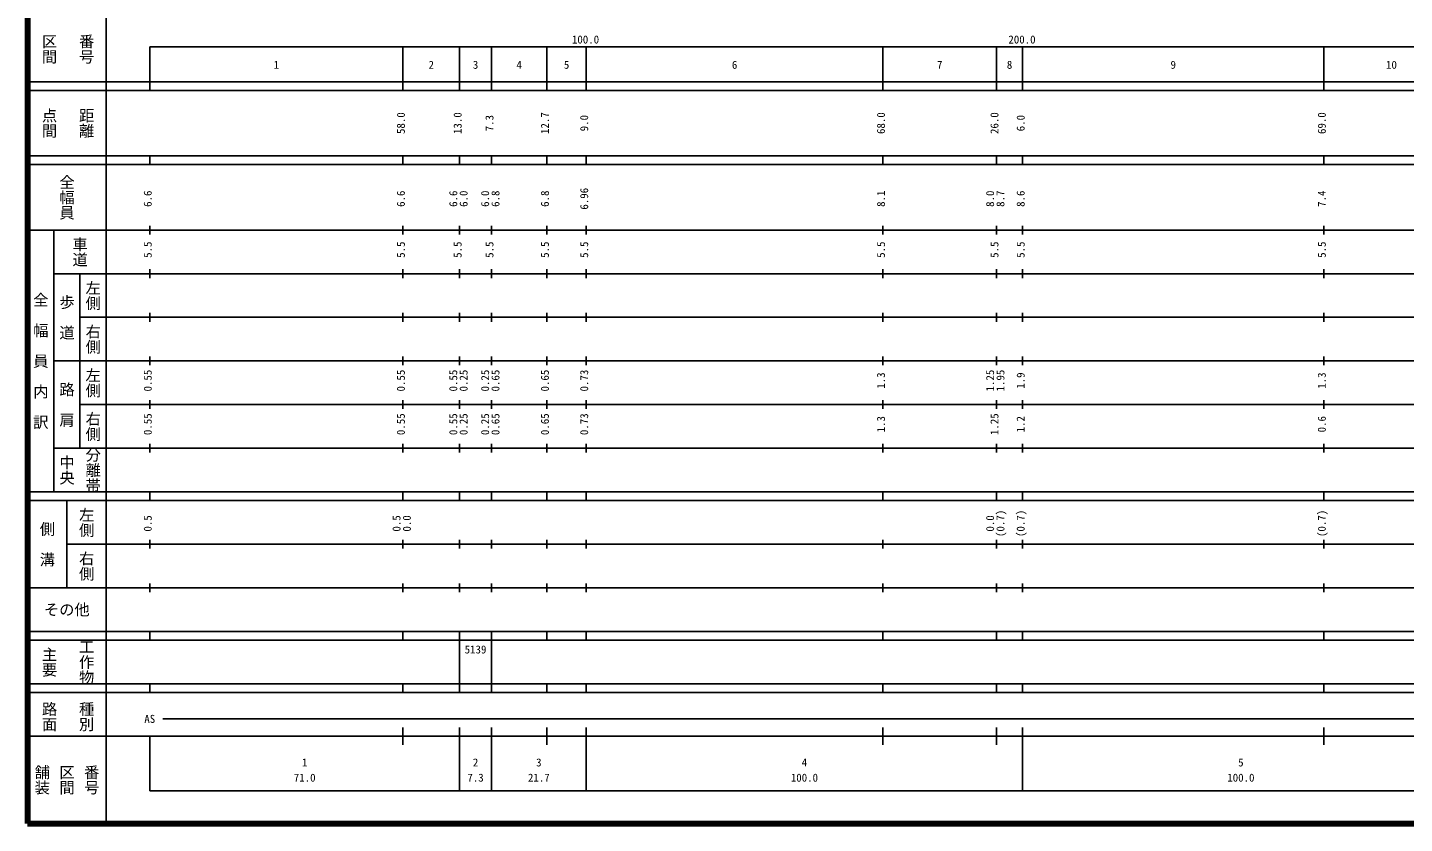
# Model space of a CAD drawing. Units: millimetres on the paper, enlarged 1000 times. Extents: x 40000 to 680000, y 20000 to 380000.
# Drawn here: x 40000 to 355479, y 20000 to 202409 of the extents above; entities that cross this region are included whole.
import ezdxf
from ezdxf.enums import TextEntityAlignment as Align

# ---------------------------------------------------------------- set-up
doc = ezdxf.new("R2010")
doc.units = ezdxf.units.MM
doc.header["$LTSCALE"] = 1000
doc.layers.add('M-TTL', color=2, linetype='Continuous', lineweight=140)
doc.layers.add('M-TTL-BAND', color=7, linetype='Continuous', lineweight=25)
doc.styles.add('@ＭＳ ゴシック', font='')
doc.styles.add('ＭＳ ゴシック', font='')
doc.styles.get('@ＭＳ ゴシック').set_extended_font_data('@MS Gothic')
doc.styles.get('ＭＳ ゴシック').set_extended_font_data('MS Gothic')

msp = doc.modelspace()

# ---------------------------------------------------------------- linework, layer by layer
at = {"layer": 'M-TTL'}
for p, q in [((40000, 380000), (40000, 20000)), ((40000, 20000), (680000, 20000))]:
    msp.add_line(p, q, dxfattribs=at)
at = {"layer": 'M-TTL-BAND'}
for p, q in [((58000, 370000), (58000, 20000)), ((68000, 198000), (579000, 198000)), ((68000, 198000), (68000, 188000)), ((126000, 188000), (126000, 198000)), ((139000, 188000), (139000, 198000)), ((146300, 188000), (146300, 198000)), ((159000, 188000), (159000, 198000)), ((168000, 188000), (168000, 198000)), ((236000, 188000), (236000, 198000)), ((262000, 188000), (262000, 198000)), ((268000, 188000), (268000, 198000)), ((337000, 188000), (337000, 198000)), ((40000, 190000), (579000, 190000)), ((40000, 188000), (579000, 188000)), ((40000, 173000), (579000, 173000)), ((40000, 171000), (579000, 171000)), ((68000, 171000), (68000, 173000)), ((126000, 171000), (126000, 173000)), ((139000, 171000), (139000, 173000)), ((146300, 171000), (146300, 173000)), ((159000, 171000), (159000, 173000)), ((168000, 171000), (168000, 173000)), ((236000, 171000), (236000, 173000)), ((262000, 171000), (262000, 173000)), ((268000, 171000), (268000, 173000)), ((337000, 171000), (337000, 173000)), ((40000, 156000), (579000, 156000)), ((46000, 96000), (46000, 156000)), ((68000, 155000), (68000, 157000)), ((126000, 155000), (126000, 157000)), ((139000, 155000), (139000, 157000)), ((146300, 155000), (146300, 157000)), ((159000, 155000), (159000, 157000)), ((168000, 155000), (168000, 157000)), ((236000, 155000), (236000, 157000)), ((262000, 155000), (262000, 157000)), ((268000, 155000), (268000, 157000)), ((337000, 155000), (337000, 157000)), ((46000, 146000), (579000, 146000)), ((52000, 146000), (52000, 106000)), ((68000, 145000), (68000, 147000)), ((126000, 145000), (126000, 147000)), ((139000, 145000), (139000, 147000)), ((146300, 145000), (146300, 147000)), ((159000, 145000), (159000, 147000)), ((168000, 145000), (168000, 147000)), ((236000, 145000), (236000, 147000)), ((262000, 145000), (262000, 147000)), ((268000, 145000), (268000, 147000)), ((337000, 145000), (337000, 147000)), ((52000, 136000), (579000, 136000)), ((68000, 135000), (68000, 137000)), ((126000, 135000), (126000, 137000)), ((139000, 135000), (139000, 137000)), ((146300, 135000), (146300, 137000)), ((159000, 135000), (159000, 137000)), ((168000, 135000), (168000, 137000)), ((236000, 135000), (236000, 137000)), ((262000, 135000), (262000, 137000)), ((268000, 135000), (268000, 137000)), ((337000, 135000), (337000, 137000)), ((68000, 125000), (68000, 127000)), ((126000, 125000), (126000, 127000)), ((139000, 125000), (139000, 127000)), ((146300, 125000), (146300, 127000)), ((159000, 125000), (159000, 127000)), ((168000, 125000), (168000, 127000)), ((236000, 125000), (236000, 127000)), ((262000, 125000), (262000, 127000)), ((268000, 125000), (268000, 127000)), ((337000, 125000), (337000, 127000)), ((46000, 126000), (579000, 126000)), ((68000, 115000), (68000, 117000)), ((126000, 115000), (126000, 117000)), ((139000, 115000), (139000, 117000)), ((146300, 115000), (146300, 117000)), ((159000, 115000), (159000, 117000)), ((168000, 115000), (168000, 117000)), ((236000, 115000), (236000, 117000)), ((262000, 115000), (262000, 117000)), ((268000, 115000), (268000, 117000)), ((337000, 115000), (337000, 117000)), ((52000, 116000), (579000, 116000)), ((46000, 106000), (579000, 106000)), ((68000, 105000), (68000, 107000)), ((126000, 105000), (126000, 107000)), ((139000, 105000), (139000, 107000)), ((146300, 105000), (146300, 107000)), ((159000, 105000), (159000, 107000)), ((168000, 105000), (168000, 107000)), ((236000, 105000), (236000, 107000)), ((262000, 105000), (262000, 107000)), ((268000, 105000), (268000, 107000)), ((337000, 105000), (337000, 107000)), ((40000, 96000), (579000, 96000)), ((68000, 94000), (68000, 96000)), ((126000, 94000), (126000, 96000)), ((139000, 94000), (139000, 96000)), ((146300, 94000), (146300, 96000)), ((159000, 94000), (159000, 96000)), ((168000, 94000), (168000, 96000)), ((236000, 94000), (236000, 96000)), ((262000, 94000), (262000, 96000)), ((268000, 94000), (268000, 96000)), ((337000, 94000), (337000, 96000)), ((40000, 94000), (579000, 94000)), ((49000, 94000), (49000, 74000)), ((49000, 84000), (579000, 84000)), ((68000, 83000), (68000, 85000)), ((126000, 83000), (126000, 85000)), ((139000, 83000), (139000, 85000)), ((146300, 83000), (146300, 85000)), ((159000, 83000), (159000, 85000)), ((168000, 83000), (168000, 85000)), ((236000, 83000), (236000, 85000)), ((262000, 83000), (262000, 85000)), ((268000, 83000), (268000, 85000)), ((337000, 83000), (337000, 85000)), ((40000, 74000), (579000, 74000)), ((68000, 73000), (68000, 75000)), ((126000, 73000), (126000, 75000)), ((139000, 73000), (139000, 75000)), ((146300, 73000), (146300, 75000)), ((159000, 73000), (159000, 75000)), ((168000, 73000), (168000, 75000)), ((236000, 73000), (236000, 75000)), ((262000, 73000), (262000, 75000)), ((268000, 73000), (268000, 75000)), ((337000, 73000), (337000, 75000)), ((40000, 64000), (579000, 64000)), ((68000, 62000), (68000, 64000)), ((126000, 62000), (126000, 64000)), ((139000, 62000), (139000, 64000)), ((146300, 62000), (146300, 64000)), ((159000, 62000), (159000, 64000)), ((168000, 62000), (168000, 64000)), ((236000, 62000), (236000, 64000)), ((262000, 62000), (262000, 64000)), ((268000, 62000), (268000, 64000)), ((337000, 62000), (337000, 64000)), ((40000, 62000), (579000, 62000)), ((139000, 52000), (139000, 62000)), ((146300, 52000), (146300, 62000)), ((40000, 52000), (579000, 52000)), ((68000, 50000), (68000, 52000)), ((126000, 50000), (126000, 52000)), ((139000, 50000), (139000, 52000)), ((146300, 50000), (146300, 52000)), ((159000, 50000), (159000, 52000)), ((168000, 50000), (168000, 52000)), ((236000, 50000), (236000, 52000)), ((262000, 50000), (262000, 52000)), ((268000, 50000), (268000, 52000)), ((337000, 50000), (337000, 52000)), ((40000, 50000), (579000, 50000)), ((71000, 44000), (565000, 44000)), ((126000, 38000), (126000, 42000)), ((139000, 27500), (139000, 42000)), ((146300, 27500), (146300, 42000)), ((159000, 38000), (159000, 42000)), ((168000, 27500), (168000, 42000)), ((236000, 38000), (236000, 42000)), ((262000, 38000), (262000, 42000)), ((268000, 27500), (268000, 42000)), ((337000, 38000), (337000, 42000)), ((40000, 40000), (579000, 40000)), ((68000, 40000), (68000, 27500)), ((68000, 27500), (579000, 27500))]:
    msp.add_line(p, q, dxfattribs=at)

# ---------------------------------------------------------------- texts
at = {"layer": 'M-TTL-BAND', "style": '@ＭＳ ゴシック'}
for s, p in [('区間', (45000, 197500)), ('番号', (53500, 197500)), ('点間', (45000, 180500)), ('距離', (53500, 180500)), ('全幅員', (49000, 163500)), ('車道', (52000, 151000)), ('左側', (55000, 141000)), ('全\u3000幅\u3000員\u3000内\u3000訳', (43000, 126000)), ('歩\u3000道', (49000, 136000)), ('右側', (55000, 131000)), ('左側', (55000, 121000)), ('路\u3000肩', (49000, 116000)), ('右側', (55000, 111000)), ('中央', (49000, 101000)), ('分離帯', (55000, 101000)), ('左側', (53500, 89000)), ('側\u3000溝', (44500, 84000)), ('右側', (53500, 79000)), ('主要', (45000, 57000)), ('工作物', (53500, 57000)), ('路面', (45000, 44500)), ('種別', (53500, 44500)), ('舗装', (43333, 30000)), ('区間', (49000, 30000)), ('番号', (54667, 30000))]:
    msp.add_text(s, height=2566, rotation=270, dxfattribs=at).set_placement(p, align=Align.MIDDLE_CENTER)
at = {"layer": 'M-TTL-BAND', "style": 'ＭＳ ゴシック'}
for s, p in [('100.0', (167844, 198195)), ('200.0', (267844, 198195)), ('1', (97000, 192405)), ('2', (132500, 192405)), ('3', (142650, 192405)), ('4', (152650, 192405)), ('5', (163500, 192405)), ('6', (202000, 192405)), ('7', (249000, 192405)), ('8', (265000, 192405)), ('9', (302500, 192405)), ('10', (352500, 192405)), ('AS', (68000, 42500)), ('1', (103500, 32523)), ('2', (142650, 32523)), ('3', (157150, 32523)), ('4', (218000, 32523)), ('5', (318000, 32523)), ('71.0', (103500, 29033)), ('7.3', (142650, 29033)), ('21.7', (157150, 29033)), ('100.0', (218000, 29033)), ('100.0', (318000, 29033))]:
    msp.add_text(s, height=1833, dxfattribs=at).set_placement(p, align=Align.BOTTOM_CENTER)
for s, p in [('58.0', (127000, 180500)), ('13.0', (140000, 180500)), ('7.3', (147300, 180500)), ('12.7', (160000, 180500)), ('9.0', (169000, 180500)), ('68.0', (237000, 180500)), ('26.0', (263000, 180500)), ('6.0', (269000, 180500)), ('69.0', (338000, 180500)), ('6.6', (69000, 163174)), ('6.6', (127000, 163174)), ('6.6', (139000, 163174)), ('6.0', (141370, 163174)), ('6.0', (146300, 163174)), ('6.8', (148670, 163174)), ('6.8', (160000, 163174)), ('6.96', (169000, 163174)), ('8.1', (237000, 163174)), ('8.0', (262000, 163174)), ('8.7', (264370, 163174)), ('8.6', (269000, 163174)), ('7.4', (338000, 163174)), ('5.5', (69000, 151500)), ('5.5', (127000, 151500)), ('5.5', (140000, 151500)), ('5.5', (147300, 151500)), ('5.5', (160000, 151500)), ('5.5', (169000, 151500)), ('5.5', (237000, 151500)), ('5.5', (263000, 151500)), ('5.5', (269000, 151500)), ('5.5', (338000, 151500)), ('0.55', (69000, 121500)), ('0.55', (127000, 121500)), ('0.55', (139000, 121500)), ('0.25', (141370, 121500)), ('0.25', (146300, 121500)), ('0.65', (148670, 121500)), ('0.65', (160000, 121500)), ('0.73', (169000, 121500)), ('1.3', (237000, 121500)), ('1.25', (262000, 121500)), ('1.95', (264370, 121500)), ('1.9', (269000, 121500)), ('1.3', (338000, 121500)), ('0.55', (69000, 111500)), ('0.55', (127000, 111500)), ('0.55', (139000, 111500)), ('0.25', (141370, 111500)), ('0.25', (146300, 111500)), ('0.65', (148670, 111500)), ('0.65', (160000, 111500)), ('0.73', (169000, 111500)), ('1.25', (263000, 111500)), ('1.3', (237000, 111500)), ('1.2', (269000, 111500)), ('0.6', (338000, 111500)), ('(0.7)', (264370, 88764)), ('(0.7)', (269000, 88764)), ('(0.7)', (338000, 88764)), ('0.5', (69000, 88764)), ('0.5', (126000, 88764)), ('0.0', (128370, 88764)), ('0.0', (262000, 88764))]:
    msp.add_text(s, height=1833, rotation=90, dxfattribs=at).set_placement(p, align=Align.BOTTOM_CENTER)
msp.add_text('その他', height=2566, dxfattribs=at).set_placement((49000, 69000), align=Align.MIDDLE_CENTER)
msp.add_text('5139', height=1833, dxfattribs=at).set_placement((140150, 58405), align=Align.BOTTOM_LEFT)

doc.saveas('drawing.dxf')
